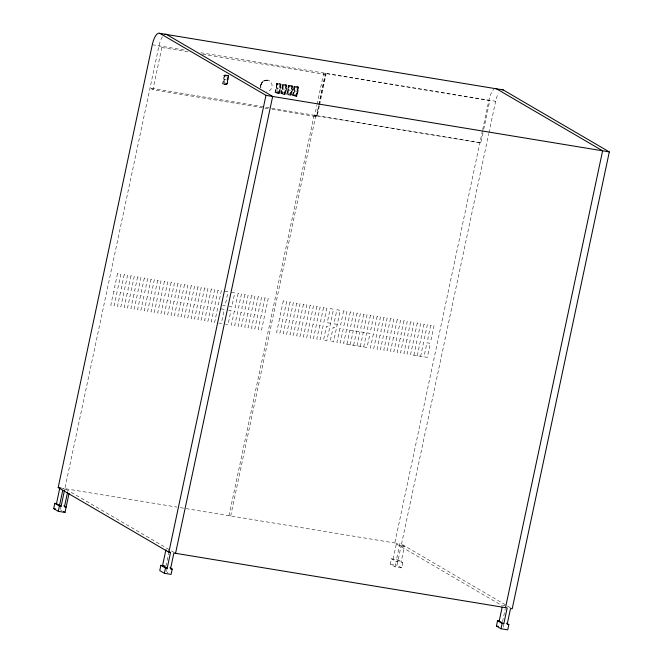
<?xml version="1.0" encoding="UTF-8"?>
<svg xmlns="http://www.w3.org/2000/svg" width="663" height="663" viewBox="0 0 663 663"><rect width="100%" height="100%" fill="white"/><g stroke="black" fill="none" stroke-linecap="round" stroke-linejoin="round"><path stroke-width="0.5" stroke-dasharray="3.31 2.49" d="M226.763 84.16L223.041 83.579A4.301 1.749 -81.2 0 0 224.45 82.95L225.205 75.59A4.301 1.749 -81.2 0 0 223.887 75.375L223.928 79.411L228.097 79.784M224.367 75.159L228.13 75.764L226.356 84.11A4.301 1.749 -81.2 0 0 227.716 83.463L228.478 76.104A4.301 1.749 -81.2 0 0 227.152 75.88L223.887 75.375M279.148 92.812L275.427 92.232A4.301 1.749 -81.2 0 0 276.836 91.602L277.598 84.242A4.301 1.749 -81.2 0 0 276.272 84.027L276.314 88.055L280.482 88.428M278.7 92.737A4.301 1.749 -81.2 0 0 280.109 92.107L280.863 84.748A4.301 1.749 -81.2 0 0 279.546 84.532L276.272 84.027M281.245 93.168A4.301 1.749 -81.2 0 0 282.653 92.538L283.408 85.179A4.301 1.749 -81.2 0 0 282.09 84.963L282.131 88.991L281.245 93.168L284.966 93.748M285.355 85.469L285.397 89.505L284.51 93.674A4.301 1.749 -81.2 0 0 285.919 93.044L286.673 85.684A4.301 1.749 -81.2 0 0 285.355 85.469L282.09 84.963M290.825 94.718L287.104 94.129A4.301 1.749 -81.2 0 0 288.513 93.508L289.267 86.149A4.301 1.749 -81.2 0 0 287.949 85.925L287.991 89.961L292.159 90.334M291.214 86.43L291.264 90.466L290.377 94.643A4.301 1.749 -81.2 0 0 291.778 94.013L292.54 86.654A4.301 1.749 -81.2 0 0 291.214 86.43L287.949 85.925M294.786 86.778L293.013 95.124A4.301 1.749 -81.2 0 0 294.372 94.469L295.134 87.11A4.301 1.749 -81.2 0 0 293.808 86.894L293.858 90.922L298.019 91.295M297.082 87.4L297.123 91.436L296.237 95.605A4.301 1.749 -81.2 0 0 297.646 94.975L298.4 87.624A4.301 1.749 -81.2 0 0 297.082 87.4L293.808 86.894M60.573 508.852L60.946 507.096M162.452 36.697A14.478 5.031 -80.6 0 0 158.987 45.846L64.866 488.639L174.667 552.785M268.109 108.682L152.904 89.704L161.871 47.529L158.987 45.846M222.586 83.977L224.542 74.753L228.627 75.391L227.011 84.789L222.586 83.977L227.011 84.789M222.925 84.16L224.542 74.753M226.671 84.615L228.627 75.391M165.916 566.152L168.642 553.307M166.653 570.826L167.026 569.069M274.971 92.629L276.935 83.405L281.021 84.035L279.396 93.442L274.971 92.629L279.396 93.442M275.311 92.803L276.935 83.405M278.742 92.762L280.515 84.416L276.753 83.811M279.057 93.259L281.021 84.035M280.789 93.566L282.745 84.342L286.83 84.972L285.214 94.378L280.789 93.566L285.214 94.378M281.129 93.74L282.745 84.342M284.551 93.698L286.333 85.353L282.571 84.748M284.875 94.204L286.83 84.972M286.648 94.536L288.604 85.303L293.038 86.115L291.074 95.339L286.988 94.71L288.604 85.303M287.145 94.154L288.927 85.809M290.419 94.66L292.192 86.314L288.43 85.709M292.69 85.941L291.074 95.339M292.507 95.497L294.471 86.273L298.557 86.903L296.933 96.309L292.507 95.497L296.933 96.309M292.847 95.671L294.471 86.273M296.278 95.629L298.052 87.284L294.289 86.679M296.593 96.135L298.557 86.903M229 515.681L314.154 115.055M319.392 105.699L317.038 116.738L314.734 115.395L316.864 105.351M317.08 104.348L323.701 73.22L489.8 100.701L483.178 131.829M230.674 515.955L315.837 115.329M482.971 132.832L480.832 142.876L316.699 115.834L318.547 105.624M318.754 104.621L325.376 73.494M316.699 115.834L325.657 73.668M319.599 104.688L326.005 74.571L323.701 73.22M346.94 344.147L349.923 330.091M350.288 344.702L353.271 330.646M353.636 345.249L356.628 331.193M356.984 345.804L359.976 331.749M360.332 346.359L363.324 332.296M363.689 346.906L366.672 332.851M413.927 355.186L416.919 341.13L413.571 340.575L410.579 354.63L427.328 357.39L430.32 343.335L426.972 342.779L423.98 356.843M417.284 355.733L420.267 341.677L423.616 342.232L420.632 356.288M510.419 607.722L401.513 544.099L399.839 543.817L396.474 559.638L398.148 559.912L402.764 562.605L401.645 567.876L394.941 566.774L390.333 564.08L391.452 558.81L393.126 559.083L397.742 561.776L396.068 561.503L391.452 558.81M482.473 130.594L394.816 542.997L501.941 605.576M482.689 129.583L488.929 100.196A14.478 5.031 -80.6 0 1 493.827 89.372M393.126 559.083L396.491 543.27L178.032 507.286M394.941 566.774L396.068 561.503M401.645 567.876L397.029 565.183L401.098 545.964L396.491 543.27M401.513 544.099L488.739 133.727M488.954 132.716L495.634 101.298A14.478 5.031 -80.6 0 1 498.402 93.301M402.764 562.605L401.09 562.332L404.447 546.519L399.839 543.817M502.562 621.612L505.289 608.758M503.118 627.157L503.673 624.521M260.65 85.046L263.194 81.126M260.932 84.955C261.379 81.574 265.548 79.419 268.291 80.845M223.928 79.411L224.832 79.27M276.314 88.055L277.217 87.922M283.026 88.859L282.131 88.991L286.3 89.364M287.991 89.961L288.894 89.828M293.858 90.922L294.753 90.79M267.098 80.496C263.261 79.858 259.772 84.044 261.048 87.715M224.89 74.927L228.975 75.565M277.275 83.579L281.361 84.218M283.084 84.516L287.17 85.154M288.952 85.486L293.038 86.115M294.811 86.447L298.897 87.085M224.45 82.95L227.716 83.463M276.836 91.602L280.109 92.107M282.653 92.538L285.919 93.044M288.513 93.508L291.778 94.013M294.372 94.469L297.646 94.975M292.971 95.099L296.684 95.679M152.283 44.744L185.541 50.222M200.864 52.75L495.634 101.298M161.871 47.529L188.375 51.896M202.646 54.25L326.005 74.571M314.734 115.395L316.408 115.669M272.186 109.354L317.038 116.738M224.699 291.281L228.047 291.828L225.055 305.883L222.544 305.469M231.395 292.383L234.743 292.93L231.76 306.986L229.241 306.579M330.572 323.271L327.224 322.715L330.215 308.66L333.564 309.207L326.842 340.84L323.486 340.285L326.478 326.229L329.826 326.784M337.276 324.373L333.92 323.817L336.912 309.762L340.26 310.317L333.539 341.942L330.191 341.387L333.174 327.331L336.522 327.887M220.961 308.85L224.309 309.397L221.326 323.461L218.807 323.047M228.495 310.093L231.014 310.508L228.022 324.563L225.511 324.149M60.084 487.852L177.013 507.112M401.098 545.964L404.447 546.519M390.333 564.08L397.029 565.183M502.571 605.244L505.082 605.659M488.929 100.196L489.8 100.701M480.832 142.876L150.02 88.022L152.904 89.704M396.474 559.638L401.09 562.332M63.192 488.366L67.8 491.059M60.383 509.731L61.924 510.626M166.471 571.705L168.004 572.6M260.741 86.314L260.973 87.665M279.546 84.532L279.587 88.569M227.152 75.88L227.202 79.916M260.774 88.138A6.108 5.677 -59.7 0 1 265.051 80.206A6.108 5.677 -59.7 0 1 272.045 84.823A6.108 5.677 -59.7 0 1 266.543 91.942M113.771 291.19L110.779 305.245L114.135 305.8L117.119 291.745L113.771 291.19M117.508 273.62L114.517 287.676L117.865 288.231L120.857 274.175L117.508 273.62M120.467 292.292L117.484 306.356L120.832 306.903L123.815 292.847L120.467 292.292M124.205 274.722L121.213 288.778L124.569 289.333L127.553 275.278L124.205 274.722M127.172 293.402L124.18 307.458L127.528 308.005L130.52 293.949L127.172 293.402M130.901 275.825L127.918 289.88L131.266 290.435L134.249 276.38L130.901 275.825M133.868 294.505L130.876 308.56L134.233 309.107L137.216 295.052L133.868 294.505M137.606 276.927L134.614 290.991L137.962 291.538L140.954 277.482L137.606 276.927M140.564 295.607L137.581 309.662L140.929 310.218L143.921 296.154L140.564 295.607M144.302 278.037L141.318 292.093L144.667 292.64L147.65 278.584L144.302 278.037M147.269 296.709L144.277 310.765L147.625 311.32L150.617 297.264L147.269 296.709M150.998 279.14L148.015 293.195L151.363 293.75L154.355 279.687L150.998 279.14M153.965 297.811L150.982 311.867L154.33 312.422L157.313 298.367L153.965 297.811M157.703 280.242L154.711 294.297L158.059 294.853L161.051 280.797L157.703 280.242M160.67 298.914L157.678 312.969L161.026 313.524L164.018 299.469L160.67 298.914M164.399 281.344L161.416 295.4L164.764 295.955L167.747 281.899L164.399 281.344M167.366 300.016L164.374 314.08L167.731 314.627L170.714 300.571L167.366 300.016M171.104 282.446L168.112 296.502L171.46 297.057L174.452 283.002L171.104 282.446M174.062 301.126L171.079 315.182L174.427 315.729L177.411 301.673L174.062 301.126M177.8 283.549L174.808 297.612L178.165 298.159L181.148 284.104L177.8 283.549M180.767 302.229L177.775 316.284L181.123 316.839L184.115 302.776L180.767 302.229M184.496 284.659L181.513 298.715L184.861 299.262L187.853 285.206L184.496 284.659M187.463 303.331L184.48 317.386L187.828 317.942L190.811 303.886L187.463 303.331M191.201 285.761L188.209 299.817L191.557 300.372L194.549 286.308L191.201 285.761M194.16 304.433L191.176 318.489L194.524 319.044L197.516 304.988L194.16 304.433M197.897 286.864L194.914 300.919L198.262 301.474L201.245 287.411L197.897 286.864M200.864 305.535L197.872 319.591L201.221 320.146L204.212 306.091L200.864 305.535M204.594 287.966L201.61 302.021L204.958 302.577L207.95 288.521L204.594 287.966M207.56 306.637L204.577 320.701L207.925 321.248L210.909 307.193L207.56 306.637M211.298 289.068L208.306 303.124L211.663 303.679L214.646 289.623L211.298 289.068M214.265 307.748L211.273 321.804L214.621 322.351L217.613 308.295L214.265 307.748M217.994 290.17L215.011 304.234L218.359 304.781L221.343 290.726L217.994 290.17M234.362 311.055L231.37 325.11L234.719 325.666L237.71 311.61L234.362 311.055M238.092 293.485L235.108 307.541L238.456 308.096L241.448 294.032L238.092 293.485M241.059 312.157L238.075 326.213L241.423 326.768L244.407 312.712L241.059 312.157M244.796 294.587L241.804 308.643L245.153 309.198L248.144 295.143L244.796 294.587M247.755 313.259L244.771 327.323L248.119 327.87L251.111 313.814L247.755 313.259M251.492 295.69L248.509 309.745L251.857 310.301L254.841 296.245L251.492 295.69M254.459 314.37L251.468 328.425L254.816 328.972L257.808 314.917L254.459 314.37M258.189 296.792L255.205 310.856L258.553 311.403L261.545 297.347L258.189 296.792M261.156 315.472L258.172 329.528L261.52 330.075L264.504 316.019L261.156 315.472M264.893 297.902L261.902 311.958L265.258 312.505L268.242 298.449L264.893 297.902M279.579 318.505L276.595 332.561L279.943 333.116L282.927 319.06L279.579 318.505M283.316 300.936L280.325 314.991L283.681 315.538L286.665 301.483L283.316 300.936M286.283 319.607L283.292 333.663L286.64 334.218L289.632 320.163L286.283 319.607M290.013 302.038L287.029 316.094L290.377 316.649L293.361 302.585L290.013 302.038M292.98 320.71L289.988 334.765L293.344 335.321L296.328 321.265L292.98 320.71M296.717 303.14L293.726 317.196L297.074 317.751L300.066 303.695L296.717 303.14M299.676 321.812L296.692 335.876L300.041 336.423L303.032 322.367L299.676 321.812M303.414 304.242L300.43 318.298L303.778 318.853L306.762 304.798L303.414 304.242M306.381 322.922L303.389 336.978L306.737 337.525L309.729 323.469L306.381 322.922M310.11 305.345L307.126 319.409L310.475 319.956L313.466 305.9L310.11 305.345M313.077 324.025L310.093 338.08L313.442 338.627L316.425 324.572L313.077 324.025M316.815 306.455L313.823 320.511L317.171 321.058L320.163 307.002L316.815 306.455M319.781 325.127L316.79 339.183L320.138 339.738L323.13 325.674L319.781 325.127M323.511 307.557L320.527 321.613L323.875 322.16L326.859 308.104L323.511 307.557M339.879 328.434L336.887 342.498L340.235 343.044L343.227 328.989L339.879 328.434M343.608 310.864L340.625 324.92L343.973 325.475L346.956 311.419L343.608 310.864M346.575 329.544L343.583 343.6L367.037 347.462L370.02 333.406L346.575 329.544M350.313 311.966L347.321 326.022L350.669 326.577L353.661 312.522L350.313 311.966M357.009 313.069L354.025 327.132L357.374 327.679L360.357 313.624L357.009 313.069M363.705 314.179L360.722 328.235L364.07 328.782L367.062 314.726L363.705 314.179M370.41 315.281L367.418 329.337L370.766 329.892L373.758 315.828L370.41 315.281M373.377 333.953L370.385 348.009L373.733 348.564L376.725 334.508L373.377 333.953M377.106 316.384L374.123 330.439L377.471 330.994L380.454 316.939L377.106 316.384M380.073 335.055L377.081 349.119L380.438 349.666L383.421 335.611L380.073 335.055M383.811 317.486L380.819 331.541L384.167 332.097L387.159 318.041L383.811 317.486M386.769 336.158L383.786 350.221L387.134 350.768L390.117 336.713L386.769 336.158M390.507 318.588L387.515 332.644L390.872 333.199L393.855 319.143L390.507 318.588M393.474 337.268L390.482 351.324L393.83 351.871L396.822 337.815L393.474 337.268M397.203 319.69L394.22 333.754L397.568 334.301L400.56 320.246L397.203 319.69M400.17 338.37L397.187 352.426L400.535 352.981L403.518 338.917L400.17 338.37M403.908 320.801L400.916 334.856L404.264 335.403L407.256 321.348L403.908 320.801M406.867 339.473L403.883 353.528L407.231 354.083L410.223 340.028L406.867 339.473M410.604 321.903L407.621 335.959L410.969 336.514L413.952 322.45L410.604 321.903M417.3 323.005L414.317 337.061L417.665 337.616L420.657 323.561L417.3 323.005M424.005 324.108L421.013 338.163L424.37 338.718L427.353 324.663L424.005 324.108M430.701 325.21L427.718 339.265L431.066 339.821L434.05 325.765L430.701 325.21"/><path stroke-width="0.99" d="M69.051 493.347L64.999 512.424L58.294 511.322L53.686 508.62L54.805 503.35L56.479 503.631L61.095 506.325L64.452 490.512M160.885 565.324L165.501 568.017L167.175 568.299L170.54 552.486L168.866 552.204L58.17 487.537L152.283 44.744A14.478 5.031 -80.6 0 1 159.882 33.382L503.234 89.936L609.314 151.91L512.209 608.767L510.535 608.485L507.17 624.306L508.844 624.579L507.725 629.85L501.029 628.748L496.413 626.054L497.532 620.783L499.206 621.057L503.822 623.75L507.187 607.938L173.888 553.033L170.524 568.846L172.198 569.127L171.079 574.398L164.383 573.296L159.766 570.594L160.885 565.324L165.079 566.02M56.479 503.631L59.844 487.819M58.294 511.322L62.778 490.23M67.593 492.045L64.444 506.872L66.118 507.154L63.814 505.803M165.924 549.784L162.559 565.605L167.175 568.299M164.383 573.296L165.501 568.017M168.866 552.204L265.971 95.356L159.882 33.382M175.562 553.307L272.667 96.458L166.587 34.484A14.478 5.031 -80.6 0 0 164.59 34.526M499.206 621.057L502.148 607.217M501.029 628.748L502.148 623.477L497.532 620.783M505.513 607.664L602.617 150.808L496.529 88.834A14.478 5.031 -80.6 0 0 495.236 88.618M265.971 95.356L609.314 151.91M58.17 487.537L60.084 487.852M61.095 506.325L59.421 506.051L54.805 503.35M53.686 508.62L55.601 508.944M502.148 623.477L503.822 623.75M496.413 626.054L498.327 626.369M506.54 623.228L508.844 624.579M168.228 551.135L170.54 552.486M169.894 567.777L172.198 569.127M63.457 511.521L64.999 512.424M501.932 89.72A14.478 5.031 -80.6 0 1 503.234 89.936"/></g></svg>
